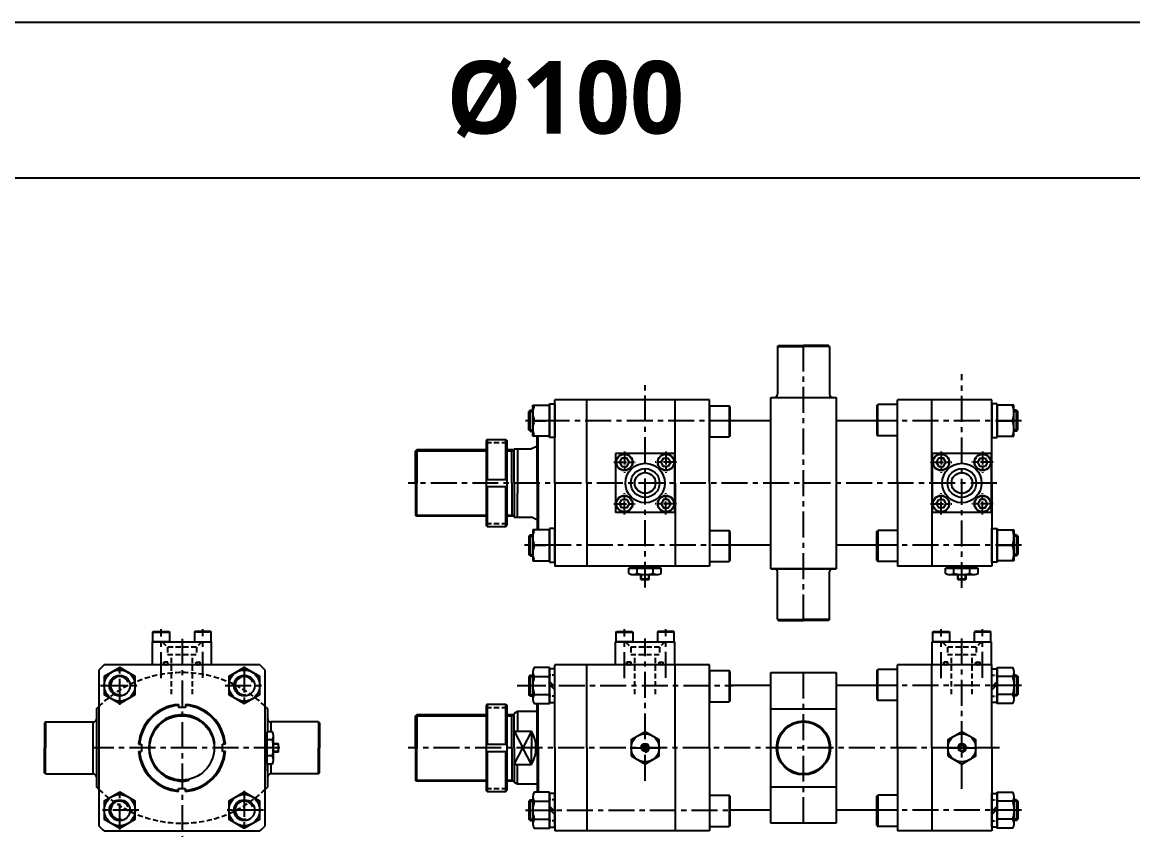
# Model space of a CAD drawing. Extents: x -819 to 9946, y 0 to 4813.
# Drawn here: x 3895 to 4964, y 4029 to 4813 of the extents above; entities that cross this region are included whole.
import ezdxf

# ---------------------------------------------------------------- set-up
doc = ezdxf.new("R2010")
doc.units = 0
doc.header["$LTSCALE"] = 10
doc.header["$MEASUREMENT"] = 0
for name, pattern in [('CENTER', [2, 1.25, -0.25, 0.25, -0.25]), ('CENTERX2', [4, 2.5, -0.5, 0.5, -0.5]), ('HIDDEN', [0.375, 0.25, -0.125]), ('HIDDENX2', [0.75, 0.5, -0.25])]:
    doc.linetypes.add(name, pattern=pattern)
doc.layers.get('0').update_dxf_attribs({"linetype": 'CONTINUOUS'})
doc.layers.get('DEFPOINTS').update_dxf_attribs({"linetype": 'CONTINUOUS'})
for name, color, linetype in [('BOM-UDEF', 3, 'CONTINUOUS'), ('CEN', 1, 'CENTERX2'), ('CENTER', 1, 'CENTER'), ('HID', 2, 'HIDDENX2'), ('HIDDEN', 2, 'HIDDEN'), ('ML', 7, 'CONTINUOUS')]:
    doc.layers.add(name, color=color, linetype=linetype)
doc.styles.add('문자', font='romans.shx')

msp = doc.modelspace()

# ---------------------------------------------------------------- linework, layer by layer
for p, q in [((0, 4813.421), (6326.829, 4813.421)), ((1792, 4663.42), (6326.829, 4663.42))]:
    msp.add_line(p, q)
at = {"color": 7, "linetype": 'Continuous'}
for p, q in [((4479.954, 4287.703), (4479.954, 4289.703)), ((4479.954, 4289.703), (4509.131, 4289.703)), ((4509.131, 4287.703), (4509.131, 4289.703)), ((4784.954, 4287.703), (4784.954, 4289.703)), ((4784.954, 4289.703), (4814.131, 4289.703)), ((4814.131, 4287.703), (4814.131, 4289.703)), ((4478.954, 4282.685), (4478.954, 4287.703)), ((4478.954, 4287.703), (4485.293, 4287.703)), ((4482.13, 4281.703), (4506.956, 4281.703)), ((4485.293, 4287.703), (4510.131, 4287.703)), ((4486.748, 4282.685), (4486.748, 4287.703)), ((4490.543, 4281.958), (4490.543, 4281.96)), ((4490.543, 4277.203), (4490.543, 4281.703)), ((4498.543, 4277.203), (4498.543, 4281.703)), ((4502.337, 4282.685), (4502.337, 4287.703)), ((4510.131, 4282.685), (4510.131, 4287.703)), ((4783.954, 4282.685), (4783.954, 4287.703)), ((4783.954, 4287.703), (4790.293, 4287.703)), ((4787.13, 4281.703), (4811.956, 4281.703)), ((4790.293, 4287.703), (4815.131, 4287.703)), ((4791.748, 4282.685), (4791.748, 4287.703)), ((4795.543, 4281.958), (4795.543, 4281.96)), ((4795.543, 4277.203), (4795.543, 4281.703)), ((4803.543, 4277.203), (4803.543, 4281.703)), ((4807.337, 4282.685), (4807.337, 4287.703)), ((4815.131, 4282.685), (4815.131, 4287.703)), ((4490.543, 4277.203), (4491.043, 4276.703)), ((4498.543, 4277.203), (4490.543, 4277.203)), ((4491.043, 4276.703), (4498.043, 4276.703)), ((4498.543, 4277.203), (4498.043, 4276.703)), ((4795.543, 4277.203), (4796.043, 4276.703)), ((4803.543, 4277.203), (4795.543, 4277.203)), ((4796.043, 4276.703), (4803.043, 4276.703)), ((4803.543, 4277.203), (4803.043, 4276.703)), ((4128.521, 4100.058), (4128.521, 4129.234)), ((4130.521, 4129.234), (4128.521, 4129.234)), ((4135.538, 4130.234), (4130.521, 4130.234)), ((4130.521, 4105.396), (4130.521, 4130.234)), ((4135.538, 4122.44), (4130.521, 4122.44)), ((4136.521, 4102.233), (4136.521, 4127.059)), ((4141.021, 4118.646), (4136.521, 4118.646)), ((4141.021, 4118.646), (4141.521, 4118.146)), ((4141.021, 4118.646), (4141.021, 4110.646)), ((4141.521, 4111.146), (4141.521, 4118.146)), ((4136.265, 4110.646), (4136.263, 4110.646)), ((4141.021, 4110.646), (4136.521, 4110.646)), ((4141.021, 4110.646), (4141.521, 4111.146)), ((4130.521, 4100.058), (4128.521, 4100.058)), ((4135.538, 4106.852), (4130.521, 4106.852)), ((4130.521, 4099.058), (4130.521, 4105.396)), ((4135.538, 4099.058), (4130.521, 4099.058))]:
    msp.add_line(p, q, dxfattribs=at)
at = {"color": 1, "linetype": 'CENTER', "ltscale": 5}
for p, q in [((4481.043, 4114.646), (4508.043, 4114.646)), ((4786.043, 4114.646), (4813.043, 4114.646))]:
    msp.add_line(p, q, dxfattribs=at)
at = {"color": 7, "linetype": 'Continuous'}
for points in [[(4481.043, 4106.852), (4494.543, 4099.058), (4508.043, 4106.852), (4508.043, 4122.44), (4494.543, 4130.234), (4481.043, 4122.44)], [(4786.043, 4106.852), (4799.543, 4099.058), (4813.043, 4106.852), (4813.043, 4122.44), (4799.543, 4130.234), (4786.043, 4122.44)], [(4493.099, 4117.146), (4491.656, 4114.646), (4493.099, 4112.146), (4495.986, 4112.146), (4497.429, 4114.646), (4495.986, 4117.146)], [(4798.099, 4117.146), (4796.656, 4114.646), (4798.099, 4112.146), (4800.986, 4112.146), (4802.429, 4114.646), (4800.986, 4117.146)]]:
    msp.add_lwpolyline(points, close=True, dxfattribs=at)
for centre, radius in [((4494.543, 4114.646), 13.5), ((4494.543, 4114.646), 3.5), ((4799.543, 4114.646), 13.5), ((4799.543, 4114.646), 3.5)]:
    msp.add_circle(centre, radius, dxfattribs=at)
for centre, radius, start, end in [((4482.13, 4287.326), 5.623, 235.615753, 270), ((4482.851, 4289.923), 8.22, 241.700645, 298.299355), ((4494.535, 4313.05), 31.347, 255.617183, 270.014071), ((4494.55, 4313.05), 31.347, 269.985929, 284.382817), ((4506.234, 4289.923), 8.22, 241.700645, 298.299355), ((4787.13, 4287.326), 5.623, 235.615753, 270), ((4787.851, 4289.923), 8.22, 241.700645, 298.299355), ((4799.535, 4313.05), 31.347, 255.617183, 270.014071), ((4799.55, 4313.05), 31.347, 269.985929, 284.382817), ((4811.234, 4289.923), 8.22, 241.700645, 298.299355), ((4128.3, 4126.337), 8.22, 331.700645, 28.299355), ((4105.174, 4114.654), 31.347, 359.985929, 14.382817), ((4105.174, 4114.638), 31.347, 345.617183, 0.014071), ((4128.3, 4102.955), 8.22, 331.700645, 28.299355), ((4130.898, 4102.233), 5.623, 325.615753, 0)]:
    msp.add_arc(centre, radius, start, end, dxfattribs=at)
at = {"layer": 'BOM-UDEF', "color": 0}
for p, q in [((4615.543, 4452.203), (4678.543, 4452.203)), ((4615.543, 4287.203), (4615.543, 4452.203)), ((4678.543, 4452.203), (4678.543, 4287.203)), ((4678.543, 4287.203), (4615.543, 4287.203)), ((4615.543, 4287.203), (4678.543, 4287.203)), ((4615.543, 4187.146), (4678.543, 4187.146)), ((4615.543, 4042.146), (4615.543, 4187.146)), ((4678.543, 4187.146), (4678.543, 4042.146)), ((3966.021, 4152.146), (3968.521, 4154.654)), ((4131.021, 4152.146), (4128.521, 4154.654)), ((4615.543, 4152.146), (4678.543, 4152.146)), ((3963.021, 4089.646), (3963.021, 4139.646)), ((4134.021, 4139.646), (4134.021, 4130.234)), ((4134.021, 4099.058), (4134.021, 4089.646)), ((3968.521, 4074.638), (3966.021, 4077.146)), ((4131.021, 4077.146), (4128.521, 4074.638)), ((4615.543, 4077.146), (4678.543, 4077.146)), ((4678.543, 4042.146), (4615.543, 4042.146))]:
    msp.add_line(p, q, dxfattribs=at)
for radius in [26, 25]:
    msp.add_circle((4647.043, 4114.646), radius, dxfattribs=at)
at = {"layer": 'CEN'}
for p, q in [((4647.043, 4237.203), (4647.043, 4502.203)), ((4799.543, 4268.629), (4799.543, 4474.548)), ((4494.543, 4268.941), (4494.543, 4466.98)), ((4581.855, 4429.703), (4379.165, 4429.703)), ((4856.971, 4429.703), (4708.795, 4429.703)), ((4833.129, 4369.703), (4266.179, 4369.703)), ((4583.291, 4309.703), (4378.488, 4309.703)), ((4856.971, 4309.703), (4708.795, 4309.703)), ((4028.521, 4181.822), (4028.521, 4228.912)), ((4068.521, 4182.089), (4068.521, 4228.912)), ((4474.543, 4181.822), (4474.543, 4228.912)), ((4514.543, 4182.089), (4514.543, 4228.912)), ((4779.543, 4181.822), (4779.543, 4228.912)), ((4819.543, 4182.089), (4819.543, 4228.912)), ((4048.521, 4219.555), (4048.521, 4029.056)), ((4494.543, 4082.918), (4494.543, 4219.916)), ((4799.543, 4075.297), (4799.543, 4219.916)), ((3988.521, 4156.142), (3988.521, 4193.15)), ((4108.521, 4193.15), (4108.521, 4156.142)), ((4647.043, 4042.146), (4647.043, 4187.146)), ((3970.016, 4174.646), (4007.025, 4174.646)), ((4090.016, 4174.646), (4127.025, 4174.646)), ((4371.342, 4174.646), (4579.734, 4174.646)), ((4856.971, 4174.646), (4708.795, 4174.646)), ((4142.838, 4114.646), (3962.931, 4114.646)), ((4835.795, 4114.646), (4266.179, 4114.646)), ((3988.521, 4036.142), (3988.521, 4073.15)), ((4108.521, 4073.15), (4108.521, 4036.142)), ((4007.025, 4054.646), (3970.016, 4054.646)), ((4127.025, 4054.646), (4090.016, 4054.646)), ((4379.22, 4054.646), (4579.734, 4054.646)), ((4856.971, 4054.646), (4708.795, 4054.646))]:
    msp.add_line(p, q, dxfattribs=at)
at = {"layer": 'CENTER'}
for p, q in [((4386.353, 4429.703), (4402.533, 4429.703)), ((4849.733, 4429.703), (4833.553, 4429.703)), ((4474.543, 4400.014), (4474.543, 4379.391)), ((4514.543, 4400.014), (4514.543, 4379.391)), ((4779.543, 4400.014), (4779.543, 4379.391)), ((4819.543, 4400.014), (4819.543, 4379.391)), ((4464.231, 4389.703), (4484.854, 4389.703)), ((4524.854, 4389.703), (4504.231, 4389.703)), ((4769.231, 4389.703), (4789.854, 4389.703)), ((4829.854, 4389.703), (4809.231, 4389.703)), ((4474.543, 4339.391), (4474.543, 4360.014)), ((4514.543, 4339.391), (4514.543, 4360.014)), ((4779.543, 4339.391), (4779.543, 4360.014)), ((4819.543, 4339.391), (4819.543, 4360.014)), ((4464.231, 4349.703), (4484.854, 4349.703)), ((4524.854, 4349.703), (4504.231, 4349.703)), ((4769.231, 4349.703), (4789.854, 4349.703)), ((4829.854, 4349.703), (4809.231, 4349.703)), ((4386.353, 4309.703), (4402.533, 4309.703)), ((4849.733, 4309.703), (4833.553, 4309.703)), ((4386.353, 4174.646), (4402.533, 4174.646)), ((4407.633, 4174.646), (4402.353, 4174.646)), ((4828.453, 4174.646), (4833.733, 4174.646)), ((4849.733, 4174.646), (4833.553, 4174.646)), ((4386.353, 4054.646), (4402.533, 4054.646)), ((4407.633, 4054.646), (4402.353, 4054.646)), ((4828.453, 4054.646), (4833.733, 4054.646)), ((4849.733, 4054.646), (4833.553, 4054.646))]:
    msp.add_line(p, q, dxfattribs=at)
at = {"layer": 'DEFPOINTS', "color": 0, "linetype": 'ByBlock'}
for p in [(4386.443, 4162.146), (4368.543, 4081.646), (4386.458, 4067.146)]:
    msp.add_point(p, dxfattribs=at)
at = {"layer": 'HID'}
for p, q in [((4341.48, 4408.703), (4361.48, 4408.703)), ((4341.48, 4330.703), (4361.48, 4330.703)), ((4029.521, 4216.646), (4034.671, 4211.496)), ((4067.521, 4216.646), (4062.371, 4211.496)), ((4475.543, 4216.646), (4480.693, 4211.496)), ((4513.543, 4216.646), (4508.393, 4211.496)), ((4780.543, 4216.646), (4785.693, 4211.496)), ((4818.543, 4216.646), (4813.393, 4211.496)), ((4062.371, 4211.496), (4034.671, 4211.496)), ((4034.671, 4211.496), (4034.671, 4204.646)), ((4034.671, 4204.646), (4062.371, 4204.646)), ((4038.521, 4166.313), (4038.521, 4204.646)), ((4058.521, 4166.313), (4058.521, 4204.646)), ((4062.371, 4211.496), (4062.371, 4204.646)), ((4508.393, 4211.496), (4480.693, 4211.496)), ((4480.693, 4211.496), (4480.693, 4204.646)), ((4480.693, 4204.646), (4508.393, 4204.646)), ((4484.543, 4166.313), (4484.543, 4204.646)), ((4504.543, 4166.313), (4504.543, 4204.646)), ((4508.393, 4211.496), (4508.393, 4204.646)), ((4813.393, 4211.496), (4785.693, 4211.496)), ((4785.693, 4211.496), (4785.693, 4204.646)), ((4785.693, 4204.646), (4813.393, 4204.646)), ((4789.543, 4166.313), (4789.543, 4204.646)), ((4809.543, 4166.313), (4809.543, 4204.646)), ((4813.393, 4211.496), (4813.393, 4204.646)), ((4031.021, 4194.646), (4031.021, 4197.046)), ((4035.021, 4197.046), (4031.021, 4197.046)), ((4035.021, 4194.646), (4035.021, 4197.046)), ((4062.021, 4194.646), (4062.021, 4197.046)), ((4062.021, 4197.046), (4066.021, 4197.046)), ((4066.021, 4194.646), (4066.021, 4197.046)), ((4477.043, 4194.646), (4477.043, 4197.046)), ((4481.043, 4197.046), (4477.043, 4197.046)), ((4481.043, 4194.646), (4481.043, 4197.046)), ((4508.043, 4194.646), (4508.043, 4197.046)), ((4508.043, 4197.046), (4512.043, 4197.046)), ((4512.043, 4194.646), (4512.043, 4197.046)), ((4782.043, 4194.646), (4782.043, 4197.046)), ((4786.043, 4197.046), (4782.043, 4197.046)), ((4786.043, 4194.646), (4786.043, 4197.046)), ((4813.043, 4194.646), (4813.043, 4197.046)), ((4813.043, 4197.046), (4817.043, 4197.046)), ((4817.043, 4194.646), (4817.043, 4197.046)), ((4341.48, 4153.646), (4361.48, 4153.646)), ((4341.48, 4075.646), (4361.48, 4075.646))]:
    msp.add_line(p, q, dxfattribs=at)
for centre, radius, start, end in [((4032.251, 4195.846), 1.2, 90, 270), ((4033.591, 4195.846), 1.2, 270, 90), ((4063.45, 4195.846), 1.2, 90, 270), ((4064.79, 4195.846), 1.2, 270, 90), ((4478.273, 4195.846), 1.2, 90, 270), ((4479.613, 4195.846), 1.2, 270, 90), ((4509.472, 4195.846), 1.2, 90, 270), ((4510.812, 4195.846), 1.2, 270, 90), ((4783.273, 4195.846), 1.2, 90, 270), ((4784.613, 4195.846), 1.2, 270, 90), ((4814.472, 4195.846), 1.2, 90, 270), ((4815.812, 4195.846), 1.2, 270, 90), ((4048.521, 4072.414), 114.732, 45.791115, 134.208885), ((4048.521, 4156.878), 114.732, 225.791115, 314.208885)]:
    msp.add_arc(centre, radius, start, end, dxfattribs=at)
at = {"layer": 'HIDDEN'}
for p, q in [((4407.543, 4184.746), (4402.443, 4184.746)), ((4828.543, 4184.746), (4833.643, 4184.746)), ((4407.543, 4164.546), (4402.443, 4164.546)), ((4828.543, 4164.546), (4833.643, 4164.546)), ((4407.543, 4064.746), (4402.443, 4064.746)), ((4828.543, 4064.746), (4833.643, 4064.746)), ((4407.543, 4044.546), (4402.443, 4044.546)), ((4828.543, 4044.546), (4833.643, 4044.546))]:
    msp.add_line(p, q, dxfattribs=at)
at = {"layer": 'ML'}
for p, q in [((4622.043, 4501.203), (4623.043, 4502.203)), ((4622.043, 4501.203), (4622.043, 4455.203)), ((4622.043, 4501.203), (4647.043, 4501.203)), ((4623.043, 4502.203), (4647.043, 4502.203)), ((4671.043, 4502.203), (4647.043, 4502.203)), ((4672.043, 4501.203), (4647.043, 4501.203)), ((4672.043, 4501.203), (4671.043, 4502.203)), ((4672.043, 4501.203), (4672.043, 4455.203)), ((4407.543, 4369.703), (4407.543, 4449.703)), ((4556.543, 4449.703), (4407.543, 4449.703)), ((4438.543, 4369.703), (4438.543, 4449.703)), ((4523.543, 4369.703), (4523.543, 4449.703)), ((4556.543, 4369.703), (4556.543, 4449.703)), ((4737.543, 4369.703), (4737.543, 4449.703)), ((4828.543, 4449.703), (4737.543, 4449.703)), ((4828.543, 4449.703), (4737.543, 4449.703)), ((4770.543, 4369.703), (4770.543, 4449.703)), ((4828.543, 4369.703), (4828.543, 4449.703)), ((4383.793, 4439.703), (4382.543, 4438.453)), ((4383.793, 4439.703), (4386.443, 4439.703)), ((4383.793, 4419.703), (4383.793, 4439.703)), ((4386.443, 4414.703), (4386.443, 4444.703)), ((4386.443, 4444.703), (4402.443, 4444.703)), ((4402.443, 4413.503), (4402.443, 4445.903)), ((4402.443, 4445.903), (4407.543, 4445.903)), ((4402.443, 4444.703), (4402.443, 4414.703)), ((4407.543, 4445.903), (4407.543, 4413.503)), ((4556.543, 4444.121), (4556.543, 4414.121)), ((4556.543, 4444.121), (4575.543, 4444.121)), ((4575.543, 4444.121), (4575.543, 4414.121)), ((4576.543, 4443.121), (4575.543, 4444.121)), ((4576.543, 4415.121), (4576.543, 4443.121)), ((4717.543, 4444.285), (4718.543, 4445.285)), ((4717.543, 4444.285), (4717.543, 4416.285)), ((4737.543, 4445.285), (4718.543, 4445.285)), ((4718.543, 4415.285), (4718.543, 4445.285)), ((4828.543, 4445.903), (4828.543, 4413.503)), ((4833.643, 4445.903), (4828.543, 4445.903)), ((4833.643, 4413.503), (4833.643, 4445.903)), ((4833.643, 4444.703), (4833.643, 4414.703)), ((4849.643, 4444.703), (4833.643, 4444.703)), ((4849.643, 4414.703), (4849.643, 4444.703)), ((4852.293, 4439.703), (4849.643, 4439.703)), ((4852.293, 4419.703), (4852.293, 4439.703)), ((4852.293, 4439.703), (4853.543, 4438.453)), ((4382.543, 4420.953), (4382.543, 4438.453)), ((4402.443, 4429.703), (4387.782, 4429.703)), ((4615.543, 4429.703), (4576.543, 4429.703)), ((4717.543, 4429.703), (4678.543, 4429.703)), ((4833.643, 4429.703), (4848.303, 4429.703)), ((4853.543, 4420.953), (4853.543, 4438.453)), ((4383.793, 4419.703), (4382.543, 4420.953)), ((4383.793, 4419.703), (4386.443, 4419.703)), ((4852.293, 4419.703), (4849.643, 4419.703)), ((4852.293, 4419.703), (4853.543, 4420.953)), ((4342.48, 4411.703), (4341.48, 4410.703)), ((4341.48, 4410.703), (4341.48, 4328.703)), ((4342.48, 4411.703), (4342.48, 4373.203)), ((4342.48, 4411.703), (4360.48, 4411.703)), ((4360.48, 4373.203), (4360.48, 4411.703)), ((4360.48, 4411.703), (4361.48, 4410.703)), ((4361.48, 4410.703), (4361.48, 4328.703)), ((4402.443, 4414.703), (4386.443, 4414.703)), ((4390.543, 4369.703), (4390.543, 4414.703)), ((4391.543, 4369.703), (4391.543, 4414.703)), ((4407.543, 4413.503), (4402.443, 4413.503)), ((4556.543, 4414.121), (4575.543, 4414.121)), ((4576.543, 4415.121), (4575.543, 4414.121)), ((4717.543, 4416.285), (4718.543, 4415.285)), ((4737.543, 4415.285), (4718.543, 4415.285)), ((4828.543, 4413.503), (4833.643, 4413.503)), ((4833.643, 4414.703), (4849.643, 4414.703)), ((4274.543, 4401.703), (4273.543, 4400.703)), ((4273.543, 4369.703), (4273.543, 4400.703)), ((4341.48, 4401.703), (4274.543, 4401.703)), ((4274.543, 4401.703), (4274.543, 4369.703)), ((4368.543, 4401.703), (4361.48, 4401.703)), ((4366.053, 4369.703), (4366.053, 4401.703)), ((4368.543, 4369.703), (4368.543, 4402.703)), ((4368.543, 4402.703), (4385.239, 4402.703)), ((4371.543, 4402.703), (4371.543, 4359.475)), ((4389.483, 4404.703), (4385.239, 4402.703)), ((4390.543, 4404.703), (4389.483, 4404.703)), ((4523.043, 4398.203), (4466.043, 4398.203)), ((4466.043, 4398.203), (4466.043, 4341.203)), ((4523.043, 4341.203), (4523.043, 4398.203)), ((4828.043, 4398.203), (4771.043, 4398.203)), ((4771.043, 4398.203), (4771.043, 4341.203)), ((4828.043, 4341.203), (4828.043, 4398.203)), ((4273.543, 4369.703), (4273.543, 4338.703)), ((4274.543, 4337.703), (4274.543, 4369.703)), ((4341.48, 4373.203), (4361.48, 4373.203)), ((4341.48, 4366.203), (4361.48, 4366.203)), ((4342.48, 4366.203), (4342.48, 4327.703)), ((4360.48, 4327.703), (4360.48, 4366.203)), ((4366.053, 4369.703), (4366.053, 4337.703)), ((4368.543, 4369.703), (4368.543, 4336.703)), ((4390.543, 4369.703), (4390.543, 4324.703)), ((4391.543, 4369.703), (4391.543, 4324.703)), ((4407.543, 4369.703), (4407.543, 4289.703)), ((4438.543, 4369.703), (4438.543, 4289.703)), ((4523.543, 4369.703), (4523.543, 4289.703)), ((4556.543, 4369.703), (4556.543, 4289.703)), ((4737.543, 4369.703), (4737.543, 4289.703)), ((4770.543, 4369.703), (4770.543, 4289.703)), ((4828.543, 4369.703), (4828.543, 4289.703)), ((4371.543, 4336.703), (4371.543, 4359.475)), ((4274.543, 4337.703), (4273.543, 4338.703)), ((4341.48, 4337.703), (4274.543, 4337.703)), ((4368.543, 4337.703), (4361.48, 4337.703)), ((4368.543, 4336.703), (4385.239, 4336.703)), ((4389.483, 4334.703), (4385.239, 4336.703)), ((4390.543, 4334.703), (4389.483, 4334.703)), ((4523.043, 4341.203), (4466.043, 4341.203)), ((4828.043, 4341.203), (4771.043, 4341.203)), ((4342.48, 4327.703), (4341.48, 4328.703)), ((4342.48, 4327.703), (4360.48, 4327.703)), ((4360.48, 4327.703), (4361.48, 4328.703)), ((4386.443, 4324.703), (4386.443, 4294.703)), ((4402.443, 4324.703), (4386.443, 4324.703)), ((4402.443, 4325.903), (4402.443, 4293.503)), ((4407.543, 4325.903), (4402.443, 4325.903)), ((4402.443, 4294.703), (4402.443, 4324.703)), ((4407.543, 4293.503), (4407.543, 4325.903)), ((4556.543, 4324.121), (4556.543, 4294.121)), ((4556.543, 4324.121), (4575.543, 4324.121)), ((4575.543, 4324.121), (4575.543, 4294.121)), ((4576.543, 4323.121), (4575.543, 4324.121)), ((4576.543, 4295.121), (4576.543, 4323.121)), ((4717.543, 4323.121), (4718.543, 4324.121)), ((4717.543, 4295.121), (4717.543, 4323.121)), ((4737.543, 4324.121), (4718.543, 4324.121)), ((4718.543, 4324.121), (4718.543, 4294.121)), ((4828.543, 4325.903), (4833.643, 4325.903)), ((4828.543, 4293.503), (4828.543, 4325.903)), ((4833.643, 4325.903), (4833.643, 4293.503)), ((4833.643, 4324.703), (4849.643, 4324.703)), ((4833.643, 4294.703), (4833.643, 4324.703)), ((4849.643, 4324.703), (4849.643, 4294.703)), ((4383.793, 4319.703), (4382.543, 4318.453)), ((4382.543, 4318.453), (4382.543, 4300.953)), ((4383.793, 4319.703), (4386.443, 4319.703)), ((4383.793, 4319.703), (4383.793, 4299.703)), ((4852.293, 4319.703), (4849.643, 4319.703)), ((4852.293, 4319.703), (4853.543, 4318.453)), ((4852.293, 4319.703), (4852.293, 4299.703)), ((4853.543, 4318.453), (4853.543, 4300.953)), ((4383.793, 4299.703), (4382.543, 4300.953)), ((4383.793, 4299.703), (4386.443, 4299.703)), ((4402.443, 4309.703), (4387.782, 4309.703)), ((4615.543, 4309.703), (4576.543, 4309.703)), ((4717.543, 4309.703), (4678.543, 4309.703)), ((4833.643, 4309.703), (4848.303, 4309.703)), ((4852.293, 4299.703), (4849.643, 4299.703)), ((4852.293, 4299.703), (4853.543, 4300.953)), ((4386.443, 4294.703), (4402.443, 4294.703)), ((4402.443, 4293.503), (4407.543, 4293.503)), ((4556.543, 4289.703), (4407.543, 4289.703)), ((4556.543, 4294.121), (4575.543, 4294.121)), ((4576.543, 4295.121), (4575.543, 4294.121)), ((4717.543, 4295.121), (4718.543, 4294.121)), ((4737.543, 4294.121), (4718.543, 4294.121)), ((4828.543, 4289.703), (4737.543, 4289.703)), ((4833.643, 4293.503), (4828.543, 4293.503)), ((4849.643, 4294.703), (4833.643, 4294.703)), ((4622.043, 4238.203), (4622.043, 4284.203)), ((4672.043, 4238.203), (4672.043, 4284.203)), ((4622.043, 4238.203), (4623.043, 4237.203)), ((4622.043, 4238.203), (4647.043, 4238.203)), ((4623.043, 4237.203), (4647.043, 4237.203)), ((4672.043, 4238.203), (4647.043, 4238.203)), ((4671.043, 4237.203), (4647.043, 4237.203)), ((4672.043, 4238.203), (4671.043, 4237.203)), ((4020.521, 4226.046), (4020.867, 4226.646)), ((4020.521, 4226.046), (4036.521, 4226.046)), ((4020.521, 4216.646), (4020.521, 4226.046)), ((4020.867, 4226.646), (4036.174, 4226.646)), ((4036.174, 4226.646), (4036.521, 4226.046)), ((4036.521, 4226.046), (4036.521, 4216.646)), ((4060.867, 4226.646), (4060.521, 4226.046)), ((4076.521, 4226.046), (4060.521, 4226.046)), ((4060.521, 4226.046), (4060.521, 4216.646)), ((4076.174, 4226.646), (4060.867, 4226.646)), ((4076.521, 4226.046), (4076.174, 4226.646)), ((4076.521, 4216.646), (4076.521, 4226.046)), ((4466.543, 4226.046), (4466.889, 4226.646)), ((4466.543, 4226.046), (4482.543, 4226.046)), ((4466.543, 4216.646), (4466.543, 4226.046)), ((4466.889, 4226.646), (4482.196, 4226.646)), ((4482.196, 4226.646), (4482.543, 4226.046)), ((4482.543, 4226.046), (4482.543, 4216.646)), ((4506.889, 4226.646), (4506.543, 4226.046)), ((4522.543, 4226.046), (4506.543, 4226.046)), ((4506.543, 4226.046), (4506.543, 4216.646)), ((4522.196, 4226.646), (4506.889, 4226.646)), ((4522.543, 4226.046), (4522.196, 4226.646)), ((4522.543, 4216.646), (4522.543, 4226.046)), ((4771.543, 4226.046), (4771.889, 4226.646)), ((4771.543, 4226.046), (4787.543, 4226.046)), ((4771.543, 4216.646), (4771.543, 4226.046)), ((4771.889, 4226.646), (4787.196, 4226.646)), ((4787.196, 4226.646), (4787.543, 4226.046)), ((4787.543, 4226.046), (4787.543, 4216.646)), ((4811.889, 4226.646), (4811.543, 4226.046)), ((4827.543, 4226.046), (4811.543, 4226.046)), ((4811.543, 4226.046), (4811.543, 4216.646)), ((4827.196, 4226.646), (4811.889, 4226.646)), ((4827.543, 4226.046), (4827.196, 4226.646)), ((4827.543, 4216.646), (4827.543, 4226.046)), ((4020.021, 4216.646), (4077.021, 4216.646)), ((4020.021, 4194.646), (4020.021, 4216.646)), ((4036.521, 4216.646), (4020.521, 4216.646)), ((4077.021, 4194.646), (4077.021, 4216.646)), ((4466.043, 4216.646), (4523.043, 4216.646)), ((4466.043, 4194.646), (4466.043, 4216.646)), ((4482.543, 4216.646), (4466.543, 4216.646)), ((4523.043, 4194.646), (4523.043, 4216.646)), ((4771.043, 4216.646), (4828.043, 4216.646)), ((4771.043, 4194.646), (4771.043, 4216.646)), ((4787.543, 4216.646), (4771.543, 4216.646)), ((4828.043, 4194.646), (4828.043, 4216.646)), ((4123.489, 4194.646), (3973.552, 4194.646)), ((4407.543, 4114.646), (4407.543, 4194.646)), ((4556.543, 4194.646), (4407.543, 4194.646)), ((4438.543, 4114.646), (4438.543, 4194.646)), ((4523.543, 4114.646), (4523.543, 4194.646)), ((4556.543, 4114.646), (4556.543, 4194.646)), ((4828.543, 4194.646), (4737.543, 4194.646)), ((4737.543, 4114.646), (4737.543, 4194.646)), ((4828.543, 4194.646), (4737.543, 4194.646)), ((4770.543, 4114.646), (4770.543, 4194.646)), ((4828.543, 4114.646), (4828.543, 4194.646)), ((3968.521, 4189.615), (3968.521, 4039.677)), ((4128.521, 4039.677), (4128.521, 4189.615)), ((4383.793, 4184.646), (4382.543, 4183.396)), ((4382.543, 4183.396), (4382.543, 4165.896)), ((4383.793, 4184.646), (4383.793, 4164.646)), ((4383.793, 4184.646), (4386.443, 4184.646)), ((4386.443, 4187.636), (4386.443, 4161.656)), ((4387.782, 4183.306), (4402.443, 4183.306)), ((4556.543, 4189.064), (4575.543, 4189.064)), ((4556.543, 4189.064), (4556.543, 4159.064)), ((4575.543, 4189.064), (4575.543, 4159.064)), ((4576.543, 4188.064), (4575.543, 4189.064)), ((4576.543, 4160.064), (4576.543, 4188.064)), ((4717.543, 4189.228), (4718.543, 4190.228)), ((4717.543, 4189.228), (4717.543, 4161.228)), ((4737.543, 4190.228), (4718.543, 4190.228)), ((4718.543, 4160.228), (4718.543, 4190.228)), ((4848.303, 4183.306), (4833.643, 4183.306)), ((4849.643, 4187.636), (4849.643, 4161.656)), ((4852.293, 4184.646), (4849.643, 4184.646)), ((4852.293, 4184.646), (4852.293, 4164.646)), ((4852.293, 4184.646), (4853.543, 4183.396)), ((4853.543, 4183.396), (4853.543, 4165.896)), ((4407.543, 4173.539), (4402.443, 4178.639)), ((4407.543, 4170.654), (4402.443, 4175.754)), ((4615.543, 4174.646), (4576.543, 4174.646)), ((4717.543, 4174.646), (4678.543, 4174.646)), ((4828.543, 4173.539), (4833.643, 4178.639)), ((4828.543, 4170.654), (4833.643, 4175.754)), ((4383.793, 4164.646), (4382.543, 4165.896)), ((4383.793, 4164.646), (4386.443, 4164.646)), ((4387.782, 4165.986), (4402.443, 4165.986)), ((4717.543, 4161.228), (4718.543, 4160.228)), ((4848.303, 4165.986), (4833.643, 4165.986)), ((4852.293, 4164.646), (4849.643, 4164.646)), ((4852.293, 4164.646), (4853.543, 4165.896)), ((3966.021, 4152.146), (3966.021, 4077.146)), ((4045.021, 4156.5), (4045.021, 4153.646)), ((4052.021, 4153.646), (4045.021, 4153.646)), ((4052.021, 4156.5), (4052.021, 4153.646)), ((4131.021, 4130.234), (4131.021, 4152.146)), ((4342.48, 4156.646), (4341.48, 4155.646)), ((4341.48, 4155.646), (4341.48, 4073.646)), ((4342.48, 4156.646), (4360.48, 4156.646)), ((4342.48, 4156.646), (4342.48, 4118.146)), ((4360.48, 4156.646), (4361.48, 4155.646)), ((4360.48, 4118.146), (4360.48, 4156.646)), ((4361.48, 4155.646), (4361.48, 4073.646)), ((4390.543, 4114.646), (4390.543, 4157.325)), ((4391.543, 4114.646), (4391.543, 4157.325)), ((4556.543, 4159.064), (4575.543, 4159.064)), ((4576.543, 4160.064), (4575.543, 4159.064)), ((4737.543, 4160.228), (4718.543, 4160.228)), ((3917.021, 4139.646), (3916.021, 4138.646)), ((3917.021, 4139.646), (3963.021, 4139.646)), ((3917.021, 4139.646), (3917.021, 4114.646)), ((4180.021, 4139.646), (4134.021, 4139.646)), ((4180.021, 4139.646), (4181.021, 4138.646)), ((4180.021, 4139.646), (4180.021, 4114.646)), ((4274.543, 4146.646), (4273.543, 4145.646)), ((4273.543, 4114.646), (4273.543, 4145.646)), ((4274.543, 4146.646), (4274.543, 4114.646)), ((4341.48, 4146.646), (4274.543, 4146.646)), ((4368.543, 4146.646), (4361.48, 4146.646)), ((4366.053, 4114.646), (4366.053, 4146.646)), ((4371.543, 4149.646), (4368.543, 4147.646)), ((4368.543, 4114.646), (4368.543, 4147.646)), ((4390.543, 4149.646), (4371.543, 4149.646)), ((4371.543, 4149.646), (4371.543, 4130.611)), ((3916.021, 4138.646), (3916.021, 4114.646)), ((4181.021, 4138.646), (4181.021, 4114.646)), ((4368.543, 4130.611), (4385.239, 4130.611)), ((4385.239, 4130.611), (4385.239, 4114.646)), ((4006.667, 4118.146), (4009.521, 4118.146)), ((4009.521, 4118.146), (4009.521, 4111.146)), ((4087.521, 4111.146), (4087.521, 4118.146)), ((4090.375, 4118.146), (4087.521, 4118.146)), ((4341.48, 4118.146), (4361.48, 4118.146)), ((3916.021, 4090.646), (3916.021, 4114.646)), ((3917.021, 4089.646), (3917.021, 4114.646)), ((4006.667, 4111.146), (4009.521, 4111.146)), ((4090.375, 4111.146), (4087.521, 4111.146)), ((4180.021, 4089.646), (4180.021, 4114.646)), ((4181.021, 4090.646), (4181.021, 4114.646)), ((4273.543, 4114.646), (4273.543, 4083.646)), ((4274.543, 4082.646), (4274.543, 4114.646)), ((4341.48, 4111.146), (4361.48, 4111.146)), ((4342.48, 4111.146), (4342.48, 4072.646)), ((4360.48, 4072.646), (4360.48, 4111.146)), ((4366.053, 4114.646), (4366.053, 4082.646)), ((4368.543, 4114.646), (4368.543, 4081.646)), ((4385.239, 4098.681), (4385.239, 4114.646)), ((4390.543, 4114.646), (4390.543, 4071.967)), ((4391.543, 4114.646), (4391.543, 4071.967)), ((4407.543, 4114.646), (4407.543, 4034.646)), ((4438.543, 4114.646), (4438.543, 4034.646)), ((4523.543, 4114.646), (4523.543, 4034.646)), ((4556.543, 4114.646), (4556.543, 4034.646)), ((4737.543, 4114.646), (4737.543, 4034.646)), ((4770.543, 4114.646), (4770.543, 4034.646)), ((4828.543, 4114.646), (4828.543, 4034.646)), ((4128.523, 4106.597), (4128.519, 4092.646)), ((4131.021, 4077.146), (4131.021, 4099.058)), ((4368.543, 4098.681), (4385.239, 4098.681)), ((4371.543, 4079.646), (4371.543, 4098.681)), ((3917.021, 4089.646), (3916.021, 4090.646)), ((3917.021, 4089.646), (3963.021, 4089.646)), ((4180.021, 4089.646), (4134.021, 4089.646)), ((4180.021, 4089.646), (4181.021, 4090.646)), ((4045.021, 4075.646), (4052.021, 4075.646)), ((4045.021, 4072.792), (4045.021, 4075.646)), ((4052.021, 4072.792), (4052.021, 4075.646)), ((4274.543, 4082.646), (4273.543, 4083.646)), ((4341.48, 4082.646), (4274.543, 4082.646)), ((4368.543, 4082.646), (4361.48, 4082.646)), ((4371.543, 4079.646), (4368.543, 4081.646)), ((4390.543, 4079.646), (4371.543, 4079.646)), ((4342.48, 4072.646), (4341.48, 4073.646)), ((4342.48, 4072.646), (4360.48, 4072.646)), ((4360.48, 4072.646), (4361.48, 4073.646)), ((4383.793, 4064.646), (4382.543, 4063.396)), ((4383.793, 4064.646), (4386.443, 4064.646)), ((4383.793, 4064.646), (4383.793, 4044.646)), ((4386.443, 4067.636), (4386.443, 4041.656)), ((4556.543, 4069.064), (4556.543, 4039.064)), ((4556.543, 4069.064), (4575.543, 4069.064)), ((4575.543, 4069.064), (4575.543, 4039.064)), ((4576.543, 4068.064), (4575.543, 4069.064)), ((4576.543, 4040.064), (4576.543, 4068.064)), ((4717.543, 4068.064), (4718.543, 4069.064)), ((4717.543, 4040.064), (4717.543, 4068.064)), ((4737.543, 4069.064), (4718.543, 4069.064)), ((4718.543, 4069.064), (4718.543, 4039.064)), ((4849.643, 4067.636), (4849.643, 4041.656)), ((4852.293, 4064.646), (4849.643, 4064.646)), ((4852.293, 4064.646), (4852.293, 4044.646)), ((4852.293, 4064.646), (4853.543, 4063.396)), ((4382.543, 4063.396), (4382.543, 4045.896)), ((4387.782, 4063.306), (4402.443, 4063.306)), ((4407.543, 4053.539), (4402.443, 4058.639)), ((4407.543, 4050.654), (4402.443, 4055.754)), ((4615.543, 4054.646), (4576.543, 4054.646)), ((4717.543, 4054.646), (4678.543, 4054.646)), ((4828.543, 4053.539), (4833.643, 4058.639)), ((4828.543, 4050.654), (4833.643, 4055.754)), ((4848.303, 4063.306), (4833.643, 4063.306)), ((4853.543, 4063.396), (4853.543, 4045.896)), ((4383.793, 4044.646), (4382.543, 4045.896)), ((4383.793, 4044.646), (4386.443, 4044.646)), ((4387.782, 4045.986), (4402.443, 4045.986)), ((4848.303, 4045.986), (4833.643, 4045.986)), ((4852.293, 4044.646), (4849.643, 4044.646)), ((4852.293, 4044.646), (4853.543, 4045.896)), ((3973.552, 4034.646), (4123.489, 4034.646)), ((4556.543, 4034.646), (4407.543, 4034.646)), ((4556.543, 4039.064), (4575.543, 4039.064)), ((4576.543, 4040.064), (4575.543, 4039.064)), ((4717.543, 4040.064), (4718.543, 4039.064)), ((4737.543, 4039.064), (4718.543, 4039.064)), ((4828.543, 4034.646), (4737.543, 4034.646))]:
    msp.add_line(p, q, dxfattribs=at)
at = {"layer": 'ML', "color": 2}
for p, q in [((4382.543, 4438.453), (4386.443, 4438.453)), ((4853.543, 4438.453), (4849.643, 4438.453)), ((4382.543, 4420.953), (4386.443, 4420.953)), ((4853.543, 4420.953), (4849.643, 4420.953)), ((4273.543, 4400.703), (4341.48, 4400.703)), ((4361.48, 4400.703), (4366.053, 4400.703)), ((4366.053, 4400.703), (4367.855, 4401.703)), ((4273.543, 4338.703), (4341.48, 4338.703)), ((4361.48, 4338.703), (4366.053, 4338.703)), ((4366.053, 4338.703), (4367.855, 4337.703)), ((4366.053, 4338.703), (4367.855, 4337.703)), ((4382.543, 4318.453), (4386.443, 4318.453)), ((4853.543, 4318.453), (4849.643, 4318.453)), ((4382.543, 4300.953), (4386.443, 4300.953)), ((4853.543, 4300.953), (4849.643, 4300.953)), ((4491.043, 4281.898), (4491.043, 4281.9)), ((4491.043, 4276.703), (4491.043, 4281.703)), ((4498.043, 4276.703), (4498.043, 4281.703)), ((4796.043, 4281.898), (4796.043, 4281.9)), ((4796.043, 4276.703), (4796.043, 4281.703)), ((4803.043, 4276.703), (4803.043, 4281.703)), ((4382.543, 4183.396), (4386.443, 4183.396)), ((4853.543, 4183.396), (4849.643, 4183.396)), ((4382.543, 4165.896), (4386.443, 4165.896)), ((4853.543, 4165.896), (4849.643, 4165.896)), ((4273.543, 4145.646), (4341.48, 4145.646)), ((4361.48, 4145.646), (4366.053, 4145.646)), ((4366.053, 4145.646), (4367.855, 4146.646)), ((4368.543, 4130.611), (4376.891, 4114.646)), ((4385.239, 4130.611), (4376.891, 4114.646)), ((4141.521, 4118.146), (4136.521, 4118.146)), ((4136.326, 4111.146), (4136.324, 4111.146)), ((4141.521, 4111.146), (4136.521, 4111.146)), ((4368.543, 4098.681), (4376.891, 4114.646)), ((4385.239, 4098.681), (4376.891, 4114.646)), ((4273.543, 4083.646), (4341.48, 4083.646)), ((4361.48, 4083.646), (4366.053, 4083.646)), ((4366.053, 4083.646), (4367.855, 4082.646)), ((4382.543, 4063.396), (4386.443, 4063.396)), ((4853.543, 4063.396), (4849.643, 4063.396)), ((4382.543, 4045.896), (4386.443, 4045.896)), ((4853.543, 4045.896), (4849.643, 4045.896))]:
    msp.add_line(p, q, dxfattribs=at)
at = {"layer": 'ML'}
for points in [[(4472.233, 4385.703), (4476.852, 4385.703), (4479.161, 4389.703), (4476.852, 4393.703), (4472.233, 4393.703), (4469.924, 4389.703), (4472.233, 4385.703)], [(4516.852, 4385.703), (4512.233, 4385.703), (4509.924, 4389.703), (4512.233, 4393.703), (4516.852, 4393.703), (4519.161, 4389.703), (4516.852, 4385.703)], [(4777.233, 4385.703), (4781.852, 4385.703), (4784.161, 4389.703), (4781.852, 4393.703), (4777.233, 4393.703), (4774.924, 4389.703), (4777.233, 4385.703)], [(4821.852, 4385.703), (4817.233, 4385.703), (4814.924, 4389.703), (4817.233, 4393.703), (4821.852, 4393.703), (4824.161, 4389.703), (4821.852, 4385.703)], [(4472.233, 4353.703), (4476.852, 4353.703), (4479.161, 4349.703), (4476.852, 4345.703), (4472.233, 4345.703), (4469.924, 4349.703), (4472.233, 4353.703)], [(4516.852, 4353.703), (4512.233, 4353.703), (4509.924, 4349.703), (4512.233, 4345.703), (4516.852, 4345.703), (4519.161, 4349.703), (4516.852, 4353.703)], [(4777.233, 4353.703), (4781.852, 4353.703), (4784.161, 4349.703), (4781.852, 4345.703), (4777.233, 4345.703), (4774.924, 4349.703), (4777.233, 4353.703)], [(4821.852, 4353.703), (4817.233, 4353.703), (4814.924, 4349.703), (4817.233, 4345.703), (4821.852, 4345.703), (4824.161, 4349.703), (4821.852, 4353.703)], [(4407.543, 4190.846), (4402.443, 4190.846), (4402.443, 4158.446), (4407.543, 4158.446), (4407.543, 4190.846)], [(4828.543, 4190.846), (4833.643, 4190.846), (4833.643, 4158.446), (4828.543, 4158.446), (4828.543, 4190.846)], [(4407.543, 4070.846), (4402.443, 4070.846), (4402.443, 4038.446), (4407.543, 4038.446), (4407.543, 4070.846)], [(4828.543, 4070.846), (4833.643, 4070.846), (4833.643, 4038.446), (4828.543, 4038.446), (4828.543, 4070.846)]]:
    msp.add_lwpolyline(points, dxfattribs=at)
for points in [[(3988.521, 4157.325), (4003.521, 4165.986), (4003.521, 4183.306), (3988.521, 4191.967), (3973.521, 4183.306), (3973.521, 4165.986)], [(4108.521, 4157.325), (4123.521, 4165.986), (4123.521, 4183.306), (4108.521, 4191.967), (4093.521, 4183.306), (4093.521, 4165.986)], [(3988.521, 4037.325), (4003.521, 4045.986), (4003.521, 4063.306), (3988.521, 4071.967), (3973.521, 4063.306), (3973.521, 4045.986)], [(4108.521, 4037.325), (4123.521, 4045.986), (4123.521, 4063.306), (4108.521, 4071.967), (4093.521, 4063.306), (4093.521, 4045.986)]]:
    msp.add_lwpolyline(points, close=True, dxfattribs=at)
for points in [[(4402.443, 4191.967), (4387.782, 4191.967, 0.30940108), (4387.782, 4183.306, 0.15470054), (4387.782, 4165.986, 0.30940108), (4387.782, 4157.325), (4402.443, 4157.325), (4402.443, 4191.967)], [(4833.643, 4191.967), (4848.303, 4191.967, -0.30940108), (4848.303, 4183.306, -0.15470054), (4848.303, 4165.986, -0.30940108), (4848.303, 4157.325), (4833.643, 4157.325), (4833.643, 4191.967)], [(4402.443, 4071.967), (4387.782, 4071.967, 0.30940108), (4387.782, 4063.306, 0.15470054), (4387.782, 4045.986, 0.30940108), (4387.782, 4037.325), (4402.443, 4037.325), (4402.443, 4071.967)], [(4833.643, 4071.967), (4848.303, 4071.967, -0.30940108), (4848.303, 4063.306, -0.15470054), (4848.303, 4045.986, -0.30940108), (4848.303, 4037.325), (4833.643, 4037.325), (4833.643, 4071.967)]]:
    msp.add_lwpolyline(points, format="xyb", dxfattribs=at)
for centre, radius in [((4474.543, 4389.703), 8), ((4474.543, 4389.703), 7.654), ((4514.543, 4389.703), 8), ((4514.543, 4389.703), 7.654), ((4779.543, 4389.703), 8), ((4779.543, 4389.703), 7.654), ((4819.543, 4389.703), 8), ((4819.543, 4389.703), 7.654), ((4494.543, 4369.703), 19), ((4799.543, 4369.703), 19), ((4494.543, 4369.703), 13.85), ((4494.543, 4369.703), 10), ((4799.543, 4369.703), 13.85), ((4799.543, 4369.703), 10), ((4474.543, 4349.703), 8), ((4474.543, 4349.703), 7.654), ((4514.543, 4349.703), 8), ((4514.543, 4349.703), 7.654), ((4779.543, 4349.703), 8), ((4779.543, 4349.703), 7.654), ((4819.543, 4349.703), 8), ((4819.543, 4349.703), 7.654), ((3988.521, 4174.646), 15), ((3988.521, 4174.646), 10), ((4108.521, 4174.646), 15), ((4108.521, 4174.646), 10), ((4048.521, 4114.646), 31), ((3988.521, 4054.646), 15), ((3988.521, 4054.646), 10), ((4108.521, 4054.646), 15), ((4108.521, 4054.646), 10)]:
    msp.add_circle(centre, radius, dxfattribs=at)
for centre, radius, start, end in [((4619.043, 4455.203), 3, 270, 0), ((4675.043, 4455.203), 3, 180, 270), ((4408.105, 4437.203), 21.663, 159.743842, 200.256158), ((4827.98, 4437.203), 21.663, 339.743842, 20.256158), ((4408.105, 4422.203), 21.663, 159.743842, 200.256158), ((4827.98, 4422.203), 21.663, 339.743842, 20.256158), ((4408.105, 4317.203), 21.663, 159.743842, 200.256158), ((4827.98, 4317.203), 21.663, 339.743842, 20.256158), ((4408.105, 4302.203), 21.663, 159.743842, 200.256158), ((4827.98, 4302.203), 21.663, 339.743842, 20.256158), ((4619.043, 4284.203), 3, 0, 90), ((4675.043, 4284.203), 3, 90, 180), ((4048.521, 4114.646), 109.637, 133.140417, 136.859583), ((4048.521, 4114.646), 109.637, 43.140417, 46.859583), ((4048.521, 4114.646), 42, 94.780192, 175.219808), ((4048.521, 4114.646), 41, 94.897063, 175.102937), ((4048.521, 4114.646), 42, 4.780192, 85.219808), ((4048.521, 4114.646), 41, 4.897063, 85.102937), ((3963.021, 4142.646), 3, 270, 0), ((4134.021, 4142.646), 3, 180, 270), ((4357.334, 4114.646), 32.15, 0, 29.77443), ((4048.521, 4114.646), 42, 184.780192, 265.219808), ((4048.521, 4114.646), 41, 184.897063, 265.102937), ((4048.521, 4114.646), 41, 274.897063, 355.102937), ((4048.521, 4114.646), 42, 274.780192, 355.219808), ((4357.334, 4114.646), 32.15, 330.22557, 0), ((3963.021, 4086.646), 3, 0, 90), ((4134.021, 4086.646), 3, 90, 180), ((4048.521, 4114.646), 109.637, 223.140417, 226.859583), ((4048.521, 4114.646), 109.637, 313.140417, 316.859583)]:
    msp.add_arc(centre, radius, start, end, dxfattribs=at)
at = {"layer": 'ML', "color": 2}
for centre, radius, start, end in [((3988.521, 4174.646), 8.75, 21.925987, 282.095051), ((4108.521, 4174.646), 8.75, 21.925987, 282.095051), ((4048.521, 4114.646), 32, 7.679569, 283.228865), ((4494.543, 4114.646), 4, 270, 180), ((4799.543, 4114.646), 4, 270, 180), ((3988.521, 4054.646), 8.75, 21.925987, 282.095051), ((4108.521, 4054.646), 8.75, 21.925987, 282.095051)]:
    msp.add_arc(centre, radius, start, end, dxfattribs=at)

# ---------------------------------------------------------------- texts
at = {"insert": (4303.104, 4776.117), "char_height": 70, "attachment_point": 1, "style": '문자'}
msp.add_mtext_dynamic_manual_height_columns('{\\fMalgun Gothic|b1|i0|c129|p50;%%C100}', width=124.53264, gutter_width=16, heights=[-75.564], dxfattribs=at)

doc.saveas('drawing.dxf')
